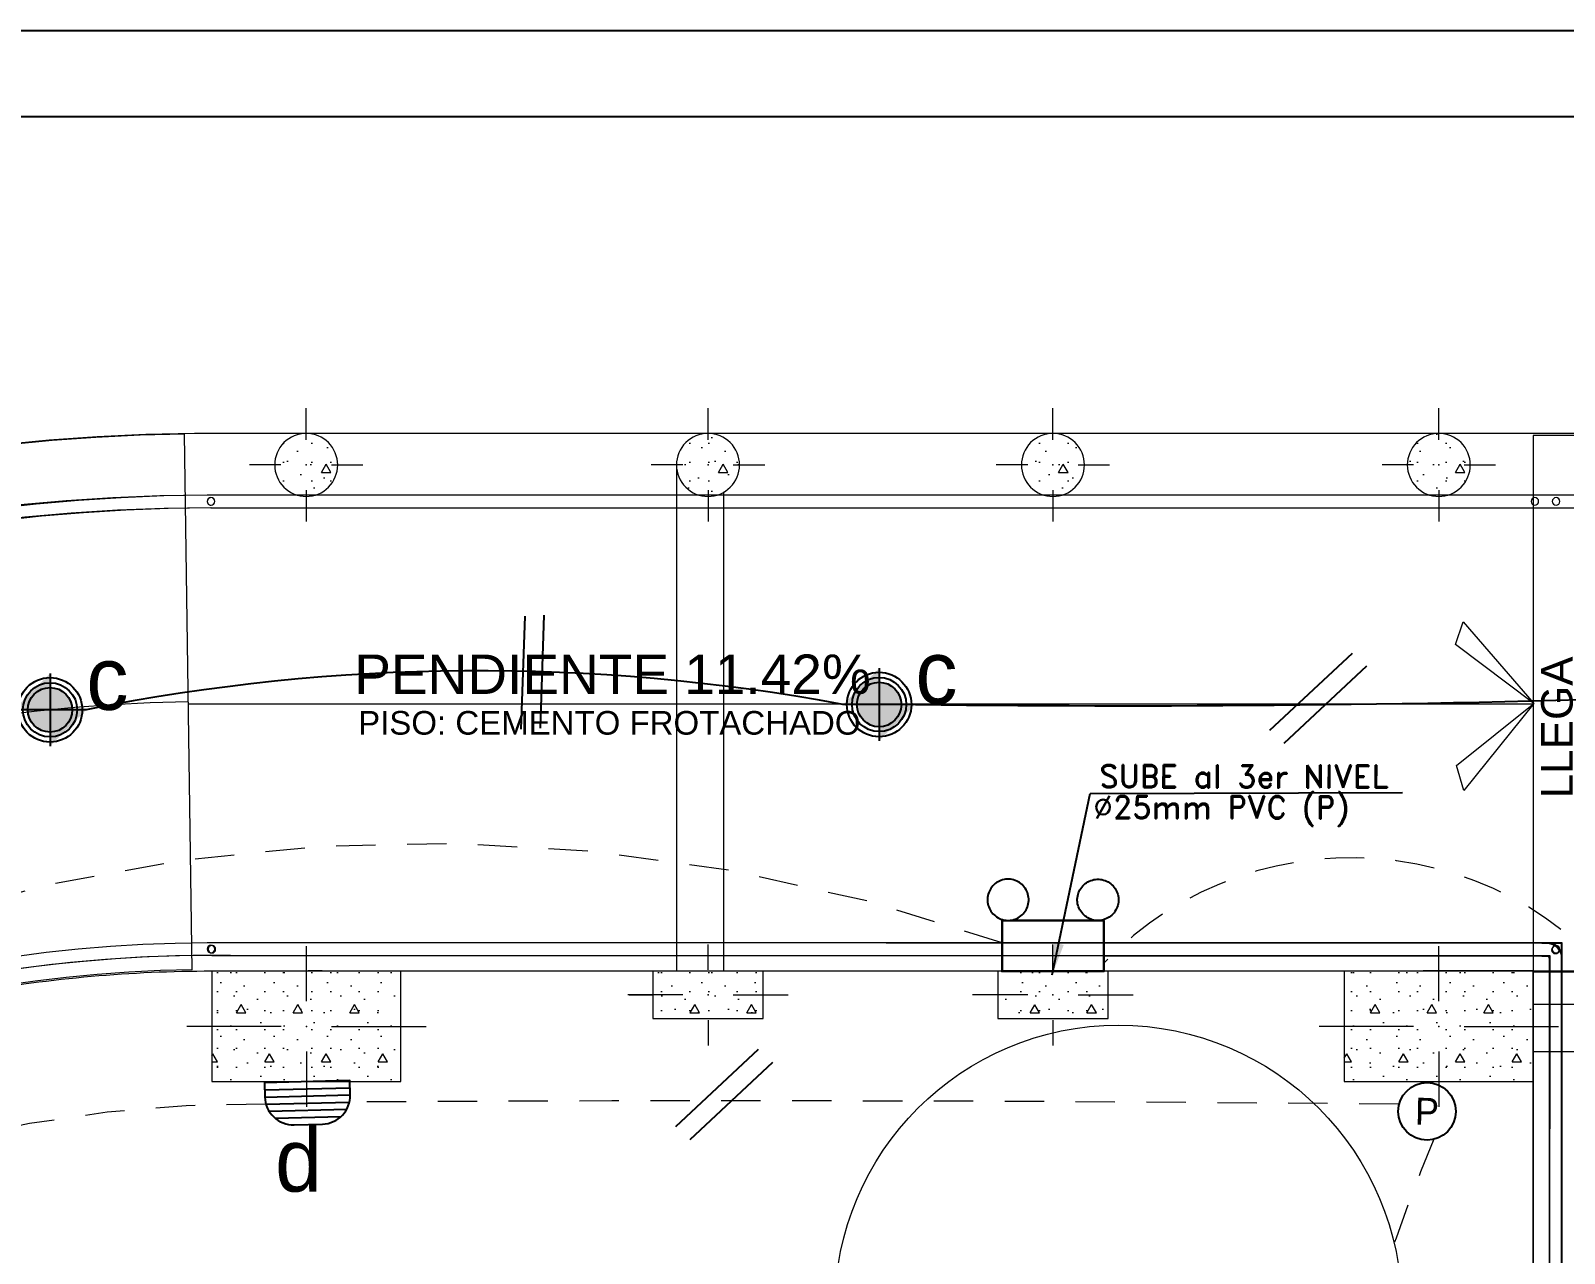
# Model space of a CAD drawing. Header units: feet. Extents: x 2 to 125, y -24 to 91.
# Drawn here: x 97.073 to 101.942, y 87.145 to 91.024 of the extents above; entities that cross this region are included whole.
import ezdxf
from ezdxf.enums import TextEntityAlignment as Align

# ---------------------------------------------------------------- set-up
doc = ezdxf.new("R2010")
doc.units = ezdxf.units.FT
doc.header["$MEASUREMENT"] = 0
doc.set_wipeout_variables(frame=1)
for name, pattern in [('CONTINUA', [0]), ('HIDDEN2', [0.1875, 0.125, -0.0625]), ('Wipeout_Contour', [1, 0, -1])]:
    doc.linetypes.add(name, pattern=pattern)
doc.layers.add('ALUMBRADO', color=1, linetype='Continuous')
doc.layers.add('Structural - Bearing', color=7, linetype='Continuous')
for name, color, linetype, lineweight, true_color in [('Annotation - Text_Pen_No__167', 7, 'Continuous', 13, 0x6a6a6a), ('Drawing & Figure_Pen_No__167', 7, 'Continuous', 13, 0x6a6a6a), ('Interior - Furniture _Pen_No__167', 7, 'Continuous', 13, 0x6a6a6a), ('Structural - Bearing_Pen_No__167', 7, 'Continuous', 13, 0x6a6a6a), ('Structural - Bearing_Pen_No__87', 7, 'Continuous', 20, 0x6a6a6a)]:
    doc.layers.add(name, color=color, linetype=linetype, lineweight=lineweight, true_color=true_color)
for name, color, linetype, lineweight in [('corriente debil', 30, 'Continuous', 15), ('cotas', 7, 'Continuous', 5), ('Cotas varias El', 253, 'Continuous', 13), ('Drawing & Figure_Pen_No__11', 171, 'Continuous', 18), ('Emergencia', 20, 'Continuous', 25), ('Interior - Stair & Railing_Pen_No__122', 9, 'Continuous', 13), ('Structural - Bearing_Pen_No__122', 9, 'Continuous', 13), ('Structural - Bearing_Pen_No__21', 7, 'Continuous', 35), ('TOMACORRIENTE', 5, 'HIDDEN2', 30)]:
    doc.layers.add(name, color=color, linetype=linetype, lineweight=lineweight)
doc.styles.add('01COTAS', font='romans.shx')
doc.styles.add('GENERATED_STYLE_1', font='arial.ttf')
doc.styles.add('GENERATED_STYLE_3', font='romand.shx')
doc.dimstyles.new('DIM-50-PLANTA', dxfattribs={"dimscale": 0.05, "dimtxt": 2, "dimasz": 2, "dimexe": 2, "dimexo": 2, "dimgap": 1, "dimtad": 1, "dimdec": 0, "dimlfac": 1000, "dimdsep": 46, "dimtxsty": '01COTAS', "dimcen": 25, "dimclrd": 9, "dimclre": 9, "dimclrt": 7, "dimadec": 0, "dimazin": 0, "dimtfac": 1, "dimtdec": 0, "dimtmove": 2, "dimatfit": 3, "dimfxl": 1, "dimtolj": 1, "dimtzin": 0, "dimarcsym": 0})
pattern_1 = [(0, (70.36607, 85.72544), (0, 0.3117692), [0.03, -0.15]), (0, (70.45607, 85.88132), (0, 0.3117692), [0.03, -0.15]), (60, (70.36607, 85.72544), (-0.27, 0.1558846), [0.03, -0.15]), (60, (70.54607, 85.72544), (-0.27, 0.1558846), [0.03, -0.15]), (120, (70.39607, 85.72544), (0.27, 0.1558846), [0.03, -0.15]), (120, (70.57607, 85.72544), (0.27, 0.1558846), [0.03, -0.15]), (0, (70.36607, 85.75544), (0, 0.06), [0, -0.06, 0, -0.09]), (45, (70.39607, 85.75544), (-0.04242641, 0.04242641), [0, -0.045, 0, -0.075])]

# ---------------------------------------------------------------- blocks, each defined once
blk = doc.blocks.new('Curved Ramp 23[46]', base_point=(27.2823, -2.0105))
at = {"layer": 'Interior - Furniture _Pen_No__167', "color": 251, "linetype": 'Continuous', "lineweight": 13, "true_color": 0x6a6a6a}
blk.add_line((27.2197, 2.319), (27.1951, 4.0188), dxfattribs=at)
for radius, start, end in [(6.03, 90.82856, 173.00702), (5.18, 90.8286, 172.9291), (4.33, 90.8286, 172.8205)]:
    blk.add_arc((27.2823, -2.0105), radius, start, end, dxfattribs=at)
blk = doc.blocks.new('LED PASILLO')
at = {"layer": 'ALUMBRADO'}
h = blk.add_hatch(color=202, dxfattribs=at)
h.dxf.hatch_style = 1
edge = h.paths.add_edge_path()
edge.add_line((0, 0.1376), (0, -0.1376))
edge.add_line((-0.1376, 0), (0.1376, 0))
edge = h.paths.add_edge_path()
edge.add_line((0, 0), (0, 0.0845))
edge.add_arc((0, 0), 0.0845, 90, 180)
edge.add_line((-0.0845, 0), (0, 0))
edge = h.paths.add_edge_path()
edge.add_line((0.0845, 0), (0, 0))
edge.add_line((0, 0), (0, -0.0845))
edge.add_arc((0, 0), 0.0845, 270, 360)
at = {"layer": 'ALUMBRADO', "color": 202}
for points in [[(0, 0.1376), (0, -0.1376)], [(-0.1376, 0), (0.1376, 0)]]:
    blk.add_lwpolyline(points, dxfattribs=at)
for radius in [0.1222, 0.1028, 0.0845]:
    blk.add_circle((0, 0), radius, dxfattribs=at)
blk = doc.blocks.new('LUM PARED 20 W')
at = {"layer": 'ALUMBRADO', "color": 6}
blk.add_lwpolyline([(-0.05, -0.15), (0.05, -0.15, 0.414214), (0.15, -0.05), (0.15, 0), (-0.15, 0), (-0.15, -0.05, 0.414214)], format="xyb", close=True, dxfattribs=at)
for points in [[(-0.15, -0.025), (0.15, -0.025)], [(-0.15, -0.05), (0.15, -0.05)], [(-0.1468, -0.075), (0.1468, -0.075)], [(-0.1366, -0.1), (0.1366, -0.1)], [(-0.1161, -0.125), (0.1161, -0.125)]]:
    blk.add_lwpolyline(points, dxfattribs=at)
blk = doc.blocks.new('Emergencia')
blk.add_lwpolyline([(0, 0), (0, 0)])
at = {"layer": 'Emergencia', "color": 5, "lineweight": 30}
for points in [[(0.25, -0.25), (0.25, 0), (-0.25, 0), (-0.25, -0.25)], [(-0.25, -0.2221), (-0.25, -0.25), (0.25, -0.25), (0.25, -0.2221)]]:
    blk.add_lwpolyline(points, dxfattribs=at)
at = {"color": 1, "lineweight": 5}
for points in [[(-0.1712, -0.2629), (-0.1644, -0.2671), (-0.158, -0.2718), (-0.152, -0.277), (-0.1463, -0.2826), (-0.1412, -0.2887), (-0.1365, -0.2951), (-0.1324, -0.3019), (-0.1287, -0.309), (-0.1257, -0.3164), (-0.1233, -0.324), (-0.1214, -0.3317), (-0.1202, -0.3396), (-0.1196, -0.3475), (-0.1196, -0.3555), (-0.1202, -0.3634), (-0.1215, -0.3713), (-0.1234, -0.379), (-0.1258, -0.3866), (-0.1289, -0.3939), (-0.1325, -0.401), (-0.1367, -0.4078), (-0.1414, -0.4142), (-0.1466, -0.4203), (-0.1522, -0.4259), (-0.1583, -0.4311), (-0.1647, -0.4357), (-0.1715, -0.4399), (-0.1786, -0.4435), (-0.186, -0.4465), (-0.1936, -0.449), (-0.2013, -0.4508), (-0.2092, -0.452), (-0.2171, -0.4527), (-0.2251, -0.4526), (-0.233, -0.452), (-0.2409, -0.4508), (-0.2486, -0.4489), (-0.2562, -0.4464), (-0.2635, -0.4433), (-0.2706, -0.4397), (-0.2774, -0.4355), (-0.2838, -0.4309), (-0.2899, -0.4257), (-0.2955, -0.42), (-0.3007, -0.414), (-0.3053, -0.4075), (-0.3095, -0.4007), (-0.3131, -0.3936), (-0.3161, -0.3863), (-0.3186, -0.3787), (-0.3204, -0.3709), (-0.3216, -0.3631), (-0.3222, -0.3551), (-0.3222, -0.3472), (-0.3216, -0.3392), (-0.3203, -0.3314), (-0.3185, -0.3236), (-0.316, -0.3161), (-0.3129, -0.3087), (-0.3093, -0.3016), (-0.3051, -0.2948), (-0.3004, -0.2884), (-0.2953, -0.2824), (-0.2896, -0.2767), (-0.2836, -0.2716), (-0.2771, -0.2669), (-0.2703, -0.2628), (-0.2632, -0.2592), (-0.2558, -0.2561), (-0.2483, -0.2537), (-0.2405, -0.2518), (-0.2327, -0.2506), (-0.2247, -0.25), (-0.2168, -0.25), (-0.2088, -0.2506), (-0.201, -0.2519), (-0.1932, -0.2538), (-0.1857, -0.2562), (-0.1783, -0.2593)], [(0.1712, -0.2629), (0.1644, -0.2671), (0.158, -0.2718), (0.152, -0.277), (0.1463, -0.2826), (0.1412, -0.2887), (0.1365, -0.2951), (0.1324, -0.3019), (0.1287, -0.309), (0.1257, -0.3164), (0.1233, -0.324), (0.1214, -0.3317), (0.1202, -0.3396), (0.1196, -0.3475), (0.1196, -0.3555), (0.1202, -0.3634), (0.1215, -0.3713), (0.1234, -0.379), (0.1258, -0.3866), (0.1289, -0.3939), (0.1325, -0.401), (0.1367, -0.4078), (0.1414, -0.4142), (0.1466, -0.4203), (0.1522, -0.4259), (0.1583, -0.4311), (0.1647, -0.4357), (0.1715, -0.4399), (0.1786, -0.4435), (0.186, -0.4465), (0.1936, -0.449), (0.2013, -0.4508), (0.2092, -0.452), (0.2171, -0.4527), (0.2251, -0.4526), (0.233, -0.452), (0.2409, -0.4508), (0.2486, -0.4489), (0.2562, -0.4464), (0.2635, -0.4433), (0.2706, -0.4397), (0.2774, -0.4355), (0.2838, -0.4309), (0.2899, -0.4257), (0.2955, -0.42), (0.3007, -0.414), (0.3053, -0.4075), (0.3095, -0.4007), (0.3131, -0.3936), (0.3161, -0.3863), (0.3186, -0.3787), (0.3204, -0.3709), (0.3216, -0.3631), (0.3222, -0.3551), (0.3222, -0.3472), (0.3216, -0.3392), (0.3203, -0.3314), (0.3185, -0.3236), (0.316, -0.3161), (0.3129, -0.3087), (0.3093, -0.3016), (0.3051, -0.2948), (0.3004, -0.2884), (0.2953, -0.2824), (0.2896, -0.2767), (0.2836, -0.2716), (0.2771, -0.2669), (0.2703, -0.2628), (0.2632, -0.2592), (0.2558, -0.2561), (0.2483, -0.2537), (0.2405, -0.2518), (0.2327, -0.2506), (0.2247, -0.25), (0.2168, -0.25), (0.2088, -0.2506), (0.201, -0.2519), (0.1932, -0.2538), (0.1857, -0.2562), (0.1783, -0.2593)]]:
    blk.add_wipeout(points, dxfattribs=at).dxf.layer = 'Emergencia'
at = {"layer": 'Emergencia', "color": 30, "true_color": 0xf26722}
for points in [[(-0.1712, -0.2629), (-0.1644, -0.2671), (-0.158, -0.2718), (-0.152, -0.277), (-0.1463, -0.2826), (-0.1412, -0.2887), (-0.1365, -0.2951), (-0.1324, -0.3019), (-0.1287, -0.309), (-0.1257, -0.3164), (-0.1233, -0.324), (-0.1214, -0.3317), (-0.1202, -0.3396), (-0.1196, -0.3475), (-0.1196, -0.3555), (-0.1202, -0.3634), (-0.1215, -0.3713), (-0.1234, -0.379), (-0.1258, -0.3866), (-0.1289, -0.3939), (-0.1325, -0.401), (-0.1367, -0.4078), (-0.1414, -0.4142), (-0.1466, -0.4203), (-0.1522, -0.4259), (-0.1583, -0.4311), (-0.1647, -0.4357), (-0.1715, -0.4399), (-0.1786, -0.4435), (-0.186, -0.4465), (-0.1936, -0.449), (-0.2013, -0.4508), (-0.2092, -0.452), (-0.2171, -0.4527), (-0.2251, -0.4526), (-0.233, -0.452), (-0.2409, -0.4508), (-0.2486, -0.4489), (-0.2562, -0.4464), (-0.2635, -0.4433), (-0.2706, -0.4397), (-0.2774, -0.4355), (-0.2838, -0.4309), (-0.2899, -0.4257), (-0.2955, -0.42), (-0.3007, -0.414), (-0.3053, -0.4075), (-0.3095, -0.4007), (-0.3131, -0.3936), (-0.3161, -0.3863), (-0.3186, -0.3787), (-0.3204, -0.3709), (-0.3216, -0.3631), (-0.3222, -0.3551), (-0.3222, -0.3472), (-0.3216, -0.3392), (-0.3203, -0.3314), (-0.3185, -0.3236), (-0.316, -0.3161), (-0.3129, -0.3087), (-0.3093, -0.3016), (-0.3051, -0.2948), (-0.3004, -0.2884), (-0.2953, -0.2824), (-0.2896, -0.2767), (-0.2836, -0.2716), (-0.2771, -0.2669), (-0.2703, -0.2628), (-0.2632, -0.2592), (-0.2558, -0.2561), (-0.2483, -0.2537), (-0.2405, -0.2518), (-0.2327, -0.2506), (-0.2247, -0.25), (-0.2168, -0.25), (-0.2088, -0.2506), (-0.201, -0.2519), (-0.1932, -0.2538), (-0.1857, -0.2562), (-0.1783, -0.2593)], [(0.1712, -0.2629), (0.1644, -0.2671), (0.158, -0.2718), (0.152, -0.277), (0.1463, -0.2826), (0.1412, -0.2887), (0.1365, -0.2951), (0.1324, -0.3019), (0.1287, -0.309), (0.1257, -0.3164), (0.1233, -0.324), (0.1214, -0.3317), (0.1202, -0.3396), (0.1196, -0.3475), (0.1196, -0.3555), (0.1202, -0.3634), (0.1215, -0.3713), (0.1234, -0.379), (0.1258, -0.3866), (0.1289, -0.3939), (0.1325, -0.401), (0.1367, -0.4078), (0.1414, -0.4142), (0.1466, -0.4203), (0.1522, -0.4259), (0.1583, -0.4311), (0.1647, -0.4357), (0.1715, -0.4399), (0.1786, -0.4435), (0.186, -0.4465), (0.1936, -0.449), (0.2013, -0.4508), (0.2092, -0.452), (0.2171, -0.4527), (0.2251, -0.4526), (0.233, -0.452), (0.2409, -0.4508), (0.2486, -0.4489), (0.2562, -0.4464), (0.2635, -0.4433), (0.2706, -0.4397), (0.2774, -0.4355), (0.2838, -0.4309), (0.2899, -0.4257), (0.2955, -0.42), (0.3007, -0.414), (0.3053, -0.4075), (0.3095, -0.4007), (0.3131, -0.3936), (0.3161, -0.3863), (0.3186, -0.3787), (0.3204, -0.3709), (0.3216, -0.3631), (0.3222, -0.3551), (0.3222, -0.3472), (0.3216, -0.3392), (0.3203, -0.3314), (0.3185, -0.3236), (0.316, -0.3161), (0.3129, -0.3087), (0.3093, -0.3016), (0.3051, -0.2948), (0.3004, -0.2884), (0.2953, -0.2824), (0.2896, -0.2767), (0.2836, -0.2716), (0.2771, -0.2669), (0.2703, -0.2628), (0.2632, -0.2592), (0.2558, -0.2561), (0.2483, -0.2537), (0.2405, -0.2518), (0.2327, -0.2506), (0.2247, -0.25), (0.2168, -0.25), (0.2088, -0.2506), (0.201, -0.2519), (0.1932, -0.2538), (0.1857, -0.2562), (0.1783, -0.2593)]]:
    blk.add_lwpolyline(points, close=True, dxfattribs=at)

msp = doc.modelspace()

# ---------------------------------------------------------------- hatches: boundary and pattern name
at = {"layer": 'Interior - Stair & Railing_Pen_No__122', "linetype": 'Continuous', "lineweight": 13}
h = msp.add_hatch(dxfattribs=at)
h.set_pattern_fill('STRUCTURAL_CONCRETE', color=9, style=0, pattern_type=2)
h.set_pattern_definition(pattern_1)
h.paths.add_polyline_path([(97.8478, 89.6465, 0.414214), (97.9478, 89.5465, 0.414214), (98.0478, 89.6465, 0.414214), (97.9478, 89.7465, 0.414214)])
h = msp.add_hatch(dxfattribs=at)
h.set_pattern_fill('STRUCTURAL_CONCRETE', color=9, style=0, pattern_type=2)
h.set_pattern_definition(pattern_1)
h.paths.add_polyline_path([(99.1234, 89.6465, 0.414214), (99.2234, 89.5465, 0.414214), (99.3234, 89.6465, 0.414214), (99.2234, 89.7465, 0.414214)])
h = msp.add_hatch(dxfattribs=at)
h.set_pattern_fill('STRUCTURAL_CONCRETE', color=9, style=0, pattern_type=2)
h.set_pattern_definition(pattern_1)
h.paths.add_polyline_path([(100.2184, 89.6465, 0.414214), (100.3184, 89.5465, 0.414214), (100.4184, 89.6465, 0.414214), (100.3184, 89.7465, 0.414214)])
h = msp.add_hatch(dxfattribs=at)
h.set_pattern_fill('STRUCTURAL_CONCRETE', color=9, style=0, pattern_type=2)
h.set_pattern_definition(pattern_1)
h.paths.add_polyline_path([(101.4434, 89.6465, 0.414214), (101.5434, 89.5465, 0.414214), (101.6434, 89.6465, 0.414214), (101.5434, 89.7465, 0.414214)])

# ---------------------------------------------------------------- linework, layer by layer
for points in [[(74.2943, 67.8022), (105.0601, 67.8022), (105.0601, 91.0242), (74.2943, 91.0242)], [(74.568, 68.0759), (104.7863, 68.0759), (104.7863, 90.7505), (74.568, 90.7505)]]:
    msp.add_lwpolyline(points, close=True)
at = {"layer": 'ALUMBRADO', "color": 114, "lineweight": 25}
for points in [[(98.6303, 88.8077), (98.6427, 89.1664)], [(98.6914, 88.8108), (98.7038, 89.1695)], [(101.0067, 88.8047), (101.269, 89.0497)], [(101.0522, 88.7636), (101.3145, 89.0086)], [(99.1212, 87.5473), (99.3835, 87.7923)], [(99.1666, 87.5062), (99.4289, 87.7512)]]:
    msp.add_lwpolyline(points, dxfattribs=at)
at = {"layer": 'ALUMBRADO', "linetype": 'CONTINUA', "lineweight": 25}
for centre, radius, start, end in [((98.4943, 82.6885), 6.3049, 79.42277, 101.38374), ((100.5402, 143.5758), 54.6934, 269.31019, 272.03726)]:
    msp.add_arc(centre, radius, start, end, dxfattribs=at)
at = {"layer": 'cotas', "color": 251, "linetype": 'Continuous', "lineweight": 13, "true_color": 0x6a6a6a}
msp.add_lwpolyline([(100.1434, 87.9899), (100.4934, 87.9899)], dxfattribs=at)
at = {"layer": 'Cotas varias El'}
for p, q in [((97.708, 88.0905), (101.8703, 88.0878)), ((101.8934, 88.0403), (101.8934, 81.9149)), ((101.8934, 88.0403), (101.8934, 81.9149)), ((101.8934, 88.0403), (101.8934, 81.9149)), ((101.8934, 88.0366), (101.8934, 81.9149)), ((101.8955, 88.0429), (101.8939, 81.5149)), ((101.8955, 88.0429), (101.8939, 81.5149)), ((101.8955, 88.0429), (101.8939, 81.5149)), ((101.8955, 88.0392), (101.8939, 81.5149)), ((101.9334, 81.9149), (101.9334, 88.0403)), ((101.9334, 81.9149), (101.9334, 88.0403)), ((101.9334, 81.9149), (101.9334, 88.0403)), ((101.9334, 81.9149), (101.9334, 88.0366)), ((101.9339, 81.5149), (101.9355, 88.0429)), ((101.9339, 81.5149), (101.9355, 88.0429)), ((101.9339, 81.5149), (101.9355, 88.0429)), ((101.9339, 81.5149), (101.9355, 88.0392))]:
    msp.add_line(p, q, dxfattribs=at)
msp.add_lwpolyline([(103.541, 77.6834), (103.541, 89.7465), (97.5929, 89.7465, 0.990538), (97.5929, 77.6834)], format="xyb", close=True, dxfattribs=at)
for points in [[(101.8434, 88.0378), (103.5434, 88.0378), (103.5434, 89.7399), (101.8434, 89.7399)], [(103.5434, 88.0399), (101.8434, 88.0399), (101.8434, 81.9149), (103.5434, 81.9149)]]:
    msp.add_lwpolyline(points, close=True, dxfattribs=at)
for points in [[(103.3713, 87.9349), (101.8434, 87.9349)], [(101.8434, 87.7849), (103.3813, 87.7849)]]:
    msp.add_lwpolyline(points, dxfattribs=at)
at = {"layer": 'Drawing & Figure_Pen_No__11', "color": 171, "linetype": 'Continuous', "lineweight": 18}
msp.add_lwpolyline([(101.2434, 87.6899), (101.8434, 87.6899), (101.8434, 88.0399), (101.2434, 88.0399)], close=True, dxfattribs=at)
at = {"layer": 'Drawing & Figure_Pen_No__167', "color": 251, "linetype": 'Continuous', "lineweight": 13, "true_color": 0x6a6a6a}
msp.add_line((97.5736, 88.8889), (101.8434, 88.8889), dxfattribs=at)
at = {"layer": 'Interior - Stair & Railing_Pen_No__122', "color": 9, "linetype": 'Continuous', "lineweight": 13}
for p, q in [((97.9478, 89.7265), (97.9478, 89.8265)), ((99.2234, 89.7265), (99.2234, 89.8265)), ((100.3184, 89.7265), (100.3184, 89.8265)), ((101.5434, 89.7265), (101.5434, 89.8265)), ((97.8678, 89.6465), (97.7678, 89.6465)), ((98.0278, 89.6465), (98.1278, 89.6465)), ((99.1434, 89.6465), (99.0434, 89.6465)), ((99.3034, 89.6465), (99.4034, 89.6465)), ((100.2384, 89.6465), (100.1384, 89.6465)), ((100.3984, 89.6465), (100.4984, 89.6465)), ((101.4634, 89.6465), (101.3634, 89.6465)), ((101.6234, 89.6465), (101.7234, 89.6465)), ((97.6455, 89.5506), (97.633, 89.5506)), ((97.633, 89.5506), (97.633, 89.5506)), ((97.6455, 89.5506), (97.633, 89.5506)), ((97.633, 89.5506), (97.633, 89.5506)), ((97.6455, 89.5506), (97.633, 89.5506)), ((97.633, 89.5506), (97.633, 89.5506)), ((97.6455, 89.5506), (97.633, 89.5506)), ((97.633, 89.5506), (97.633, 89.5506)), ((97.6456, 89.5506), (97.6331, 89.5506)), ((97.6331, 89.5506), (97.6331, 89.5506)), ((97.6456, 89.5506), (97.6331, 89.5506)), ((97.6331, 89.5506), (97.6331, 89.5506)), ((97.6456, 89.5506), (97.6331, 89.5506)), ((97.6331, 89.5506), (97.6331, 89.5506)), ((97.6456, 89.5506), (97.6331, 89.5506)), ((97.6331, 89.5506), (97.6331, 89.5506)), ((97.6705, 89.5506), (97.6455, 89.5506)), ((97.6705, 89.5506), (97.6455, 89.5506)), ((97.6705, 89.5506), (97.6455, 89.5506)), ((97.6705, 89.5506), (97.6455, 89.5506)), ((97.6707, 89.5506), (97.6456, 89.5506)), ((97.6707, 89.5506), (97.6456, 89.5506)), ((97.6707, 89.5506), (97.6456, 89.5506)), ((97.6707, 89.5506), (97.6456, 89.5506)), ((97.6955, 89.5506), (97.6705, 89.5506)), ((97.6955, 89.5506), (97.6705, 89.5506)), ((97.6955, 89.5506), (97.6705, 89.5506)), ((97.6955, 89.5506), (97.6705, 89.5506)), ((97.6957, 89.5506), (97.6707, 89.5506)), ((97.6957, 89.5506), (97.6707, 89.5506)), ((97.6957, 89.5506), (97.6707, 89.5506)), ((97.6956, 89.5506), (97.6707, 89.5506)), ((97.708, 89.5506), (97.6955, 89.5506)), ((97.708, 89.5506), (97.6955, 89.5506)), ((97.708, 89.5506), (97.6955, 89.5506)), ((97.708, 89.5506), (97.6955, 89.5506)), ((97.6957, 89.5506), (97.6956, 89.5506)), ((97.7082, 89.5506), (97.6957, 89.5506)), ((97.7082, 89.5506), (97.6957, 89.5506)), ((97.7082, 89.5506), (97.6957, 89.5506)), ((97.7082, 89.5506), (97.6957, 89.5506)), ((101.8358, 89.5506), (97.708, 89.5506)), ((101.8358, 89.5506), (97.708, 89.5506)), ((101.8358, 89.5506), (97.708, 89.5506)), ((101.8331, 89.5506), (97.708, 89.5506)), ((101.8955, 89.5506), (97.7082, 89.5506)), ((101.8955, 89.5506), (97.7082, 89.5506)), ((101.8955, 89.5506), (97.7082, 89.5506)), ((101.8734, 89.5506), (97.7082, 89.5506)), ((97.9478, 89.5665), (97.9478, 89.4665)), ((99.2234, 89.5665), (99.2234, 89.4665)), ((100.3184, 89.5665), (100.3184, 89.4665)), ((101.5434, 89.5665), (101.5434, 89.4665)), ((101.8462, 89.5506), (101.8331, 89.5506)), ((101.8483, 89.5506), (101.8358, 89.5506)), ((101.8483, 89.5506), (101.8358, 89.5506)), ((101.8483, 89.5506), (101.8358, 89.5506)), ((101.8504, 89.5506), (101.8462, 89.5506)), ((101.8733, 89.5506), (101.8483, 89.5506)), ((101.8733, 89.5506), (101.8483, 89.5506)), ((101.8733, 89.5506), (101.8483, 89.5506)), ((101.8722, 89.5506), (101.8504, 89.5506)), ((101.8983, 89.5506), (101.8722, 89.5506)), ((101.8983, 89.5506), (101.8733, 89.5506)), ((101.8983, 89.5506), (101.8733, 89.5506)), ((101.8983, 89.5506), (101.8733, 89.5506)), ((101.8887, 89.5506), (101.8734, 89.5506)), ((101.8913, 89.551), (101.8887, 89.5506)), ((101.9108, 89.5506), (101.8983, 89.5506)), ((101.9108, 89.5506), (101.8983, 89.5506)), ((101.9108, 89.5506), (101.8983, 89.5506)), ((101.9113, 89.5506), (101.8983, 89.5506)), ((103.2768, 89.5506), (101.9108, 89.5506)), ((103.2768, 89.5506), (101.9108, 89.5506)), ((103.2768, 89.5506), (101.9108, 89.5506)), ((103.2768, 89.5506), (101.9113, 89.5506)), ((97.6455, 89.5106), (97.6705, 89.5106)), ((97.6455, 89.5106), (97.6705, 89.5106)), ((97.6455, 89.5106), (97.6705, 89.5106)), ((97.6455, 89.5106), (97.6705, 89.5106)), ((97.6457, 89.5106), (97.6457, 89.5106)), ((97.6457, 89.5106), (97.6707, 89.5106)), ((97.6457, 89.5106), (97.6457, 89.5106)), ((97.6457, 89.5106), (97.6707, 89.5106)), ((97.6457, 89.5106), (97.6457, 89.5106)), ((97.6457, 89.5106), (97.6707, 89.5106)), ((97.6457, 89.5106), (97.6457, 89.5106)), ((97.6457, 89.5106), (97.6707, 89.5106)), ((97.6705, 89.5106), (97.6955, 89.5106)), ((97.6705, 89.5106), (97.6955, 89.5106)), ((97.6705, 89.5106), (97.6955, 89.5106)), ((97.6705, 89.5106), (97.6955, 89.5106)), ((97.6707, 89.5106), (97.6957, 89.5106)), ((97.6707, 89.5106), (97.6957, 89.5106)), ((97.6707, 89.5106), (97.6957, 89.5106)), ((97.6707, 89.5106), (97.6956, 89.5106)), ((97.6955, 89.5106), (97.708, 89.5106)), ((97.6955, 89.5106), (97.708, 89.5106)), ((97.6955, 89.5106), (97.708, 89.5106)), ((97.6955, 89.5106), (97.708, 89.5106)), ((97.6956, 89.5106), (97.6957, 89.5106)), ((97.6957, 89.5106), (97.7082, 89.5106)), ((97.6957, 89.5106), (97.7082, 89.5106)), ((97.6957, 89.5106), (97.7082, 89.5106)), ((97.6957, 89.5106), (97.7082, 89.5106)), ((97.708, 89.5106), (101.8358, 89.5106)), ((97.708, 89.5106), (101.8358, 89.5106)), ((97.708, 89.5106), (101.8358, 89.5106)), ((97.708, 89.5106), (101.8331, 89.5106)), ((97.7082, 89.5106), (101.9025, 89.5106)), ((97.7082, 89.5106), (101.9025, 89.5106)), ((97.7082, 89.5106), (101.9025, 89.5106)), ((97.7082, 89.5106), (101.8734, 89.5106)), ((101.8331, 89.5106), (101.8462, 89.5106)), ((101.8358, 89.5106), (101.8483, 89.5106)), ((101.8358, 89.5106), (101.8483, 89.5106)), ((101.8358, 89.5106), (101.8483, 89.5106)), ((101.8462, 89.5106), (101.8504, 89.5106)), ((101.8483, 89.5106), (101.8733, 89.5106)), ((101.8483, 89.5106), (101.8733, 89.5106)), ((101.8483, 89.5106), (101.8733, 89.5106)), ((101.8504, 89.5106), (101.8722, 89.5106)), ((101.8722, 89.5106), (101.8983, 89.5106)), ((101.8733, 89.5106), (101.8983, 89.5106)), ((101.8733, 89.5106), (101.8983, 89.5106)), ((101.8733, 89.5106), (101.8983, 89.5106)), ((101.8734, 89.5106), (101.89, 89.5106)), ((101.8983, 89.5106), (101.9108, 89.5106)), ((101.8983, 89.5106), (101.9108, 89.5106)), ((101.8983, 89.5106), (101.9108, 89.5106)), ((101.8983, 89.5106), (101.9113, 89.5106)), ((101.9025, 89.5106), (101.9155, 89.5106)), ((101.9025, 89.5106), (101.9155, 89.5106)), ((101.9025, 89.5106), (101.9155, 89.5106)), ((101.9108, 89.5106), (103.2768, 89.5106)), ((101.9108, 89.5106), (103.2768, 89.5106)), ((101.9108, 89.5106), (103.2768, 89.5106)), ((101.9113, 89.5106), (103.2768, 89.5106)), ((101.9155, 89.5106), (101.9355, 89.5106)), ((101.9155, 89.5106), (101.9355, 89.5106)), ((101.9155, 89.5106), (101.9355, 89.5106)), ((97.6455, 88.1305), (97.633, 88.1305)), ((97.633, 88.1305), (97.633, 88.1305)), ((97.6455, 88.1305), (97.633, 88.1305)), ((97.633, 88.1305), (97.633, 88.1305)), ((97.6455, 88.1305), (97.633, 88.1305)), ((97.633, 88.1305), (97.633, 88.1305)), ((97.6455, 88.1305), (97.633, 88.1305)), ((97.633, 88.1305), (97.633, 88.1305)), ((97.6484, 88.1299), (97.6359, 88.1299)), ((97.6359, 88.1299), (97.6359, 88.1299)), ((97.6484, 88.1299), (97.6359, 88.1299)), ((97.6359, 88.1299), (97.6359, 88.1299)), ((97.6484, 88.1299), (97.6359, 88.1299)), ((97.6359, 88.1299), (97.6359, 88.1299)), ((97.6484, 88.1299), (97.6359, 88.1299)), ((97.6359, 88.1299), (97.6359, 88.1299)), ((97.6705, 88.1305), (97.6455, 88.1305)), ((97.6455, 88.1305), (97.6455, 88.1305)), ((97.6705, 88.1305), (97.6455, 88.1305)), ((97.6455, 88.1305), (97.6455, 88.1305)), ((97.6705, 88.1305), (97.6455, 88.1305)), ((97.6455, 88.1305), (97.6455, 88.1305)), ((97.6705, 88.1305), (97.6455, 88.1305)), ((97.6455, 88.1305), (97.6455, 88.1305)), ((97.6734, 88.1299), (97.6484, 88.1299)), ((97.6734, 88.1299), (97.6484, 88.1299)), ((97.6734, 88.1299), (97.6484, 88.1299)), ((97.6734, 88.1299), (97.6484, 88.1299)), ((97.6955, 88.1305), (97.6705, 88.1305)), ((97.6955, 88.1305), (97.6705, 88.1305)), ((97.6955, 88.1305), (97.6705, 88.1305)), ((97.6955, 88.1305), (97.6705, 88.1305)), ((97.6984, 88.1299), (97.6734, 88.1299)), ((97.6984, 88.1299), (97.6734, 88.1299)), ((97.6984, 88.1299), (97.6734, 88.1299)), ((97.6984, 88.1299), (97.6734, 88.1299)), ((97.708, 88.1305), (97.6955, 88.1305)), ((97.708, 88.1305), (97.6955, 88.1305)), ((97.708, 88.1305), (97.6955, 88.1305)), ((97.708, 88.1305), (97.6955, 88.1305)), ((97.7109, 88.1299), (97.6984, 88.1299)), ((97.7109, 88.1299), (97.6984, 88.1299)), ((97.7109, 88.1299), (97.6984, 88.1299)), ((97.7109, 88.1299), (97.6984, 88.1299)), ((101.8999, 88.1278), (97.708, 88.1305)), ((101.8999, 88.1278), (97.708, 88.1305)), ((101.8999, 88.1278), (97.708, 88.1305)), ((101.8703, 88.1278), (97.708, 88.1305)), ((101.9021, 88.1299), (97.7109, 88.1299)), ((101.9021, 88.1299), (97.7109, 88.1299)), ((101.9021, 88.1299), (97.7109, 88.1299)), ((101.8726, 88.1299), (97.7109, 88.1299)), ((101.8875, 88.1278), (101.8703, 88.1278)), ((101.8897, 88.1299), (101.8726, 88.1299)), ((101.8888, 88.1278), (101.8875, 88.1278)), ((101.8994, 88.1264), (101.8888, 88.1278)), ((101.891, 88.1299), (101.8897, 88.1299)), ((101.9015, 88.1285), (101.891, 88.1299)), ((101.9104, 88.1218), (101.8994, 88.1264)), ((101.9134, 88.1278), (101.8999, 88.1278)), ((101.9134, 88.1278), (101.8999, 88.1278)), ((101.9134, 88.1278), (101.8999, 88.1278)), ((101.9126, 88.124), (101.9015, 88.1285)), ((101.9155, 88.1299), (101.9021, 88.1299)), ((101.9155, 88.1299), (101.9021, 88.1299)), ((101.9155, 88.1299), (101.9021, 88.1299)), ((101.9221, 88.1168), (101.9126, 88.124)), ((101.9334, 88.1278), (101.9134, 88.1278)), ((101.9334, 88.1278), (101.9134, 88.1278)), ((101.9334, 88.1278), (101.9134, 88.1278)), ((101.9355, 88.1299), (101.9155, 88.1299)), ((101.9355, 88.1299), (101.9155, 88.1299)), ((101.9355, 88.1299), (101.9155, 88.1299)), ((101.9334, 88.0808), (101.9334, 88.1278)), ((101.9334, 88.0808), (101.9334, 88.1278)), ((101.9334, 88.0808), (101.9334, 88.1278)), ((101.9355, 88.0831), (101.9355, 88.1299)), ((101.9355, 88.0831), (101.9355, 88.1299)), ((101.9355, 88.0831), (101.9355, 88.1299)), ((97.6455, 88.0905), (97.6455, 88.0905)), ((97.6455, 88.0905), (97.6705, 88.0905)), ((97.6455, 88.0905), (97.6455, 88.0905)), ((97.6455, 88.0905), (97.6705, 88.0905)), ((97.6455, 88.0905), (97.6455, 88.0905)), ((97.6455, 88.0905), (97.6705, 88.0905)), ((97.6455, 88.0905), (97.6455, 88.0905)), ((97.6455, 88.0905), (97.6705, 88.0905)), ((97.6484, 88.0899), (97.6734, 88.0899)), ((97.6484, 88.0899), (97.6734, 88.0899)), ((97.6484, 88.0899), (97.6734, 88.0899)), ((97.6484, 88.0899), (97.6734, 88.0899)), ((97.6705, 88.0905), (97.6955, 88.0905)), ((97.6705, 88.0905), (97.6955, 88.0905)), ((97.6705, 88.0905), (97.6955, 88.0905)), ((97.6705, 88.0905), (97.6955, 88.0905)), ((97.6734, 88.0899), (97.6984, 88.0899)), ((97.6734, 88.0899), (97.6984, 88.0899)), ((97.6734, 88.0899), (97.6984, 88.0899)), ((97.6734, 88.0899), (97.6984, 88.0899)), ((97.6955, 88.0905), (97.708, 88.0905)), ((97.6955, 88.0905), (97.708, 88.0905)), ((97.6955, 88.0905), (97.708, 88.0905)), ((97.6955, 88.0905), (97.708, 88.0905)), ((97.6984, 88.0899), (97.7109, 88.0899)), ((97.6984, 88.0899), (97.7109, 88.0899)), ((97.6984, 88.0899), (97.7109, 88.0899)), ((97.6984, 88.0899), (97.7109, 88.0899)), ((97.708, 88.0905), (101.8934, 88.0878)), ((97.708, 88.0905), (101.8934, 88.0878)), ((97.708, 88.0905), (101.8934, 88.0878)), ((97.7109, 88.0899), (101.8955, 88.0899)), ((97.7109, 88.0899), (101.8955, 88.0899)), ((97.7109, 88.0899), (101.8955, 88.0899)), ((97.7109, 88.0899), (101.8726, 88.0899)), ((101.8703, 88.0878), (101.8862, 88.0878)), ((101.8726, 88.0899), (101.8884, 88.0899)), ((101.8862, 88.0878), (101.889, 88.0874)), ((101.8884, 88.0899), (101.8911, 88.0896)), ((101.889, 88.0874), (101.8904, 88.0868)), ((101.8904, 88.0868), (101.8916, 88.0859)), ((101.8911, 88.0896), (101.8925, 88.089)), ((101.8916, 88.0859), (101.8921, 88.0853)), ((101.8921, 88.0853), (101.8925, 88.0847)), ((101.8925, 88.089), (101.8937, 88.0881)), ((101.8925, 88.0847), (101.893, 88.0835)), ((101.893, 88.0835), (101.8934, 88.0809)), ((101.8934, 88.0878), (101.8934, 88.0808)), ((101.8934, 88.0878), (101.8934, 88.0808)), ((101.8934, 88.0878), (101.8934, 88.0808)), ((101.8934, 88.0809), (101.8934, 88.0617)), ((101.8934, 88.0808), (101.8934, 88.0617)), ((101.8934, 88.0808), (101.8934, 88.0617)), ((101.8934, 88.0808), (101.8934, 88.0617)), ((101.8937, 88.0881), (101.8941, 88.0876)), ((101.8941, 88.0876), (101.8946, 88.0869)), ((101.8946, 88.0869), (101.8951, 88.0857)), ((101.8951, 88.0857), (101.8955, 88.0831)), ((101.8955, 88.0899), (101.8955, 88.0831)), ((101.8955, 88.0899), (101.8955, 88.0831)), ((101.8955, 88.0899), (101.8955, 88.0831)), ((101.8955, 88.0831), (101.8955, 88.0635)), ((101.8955, 88.0831), (101.8955, 88.0635)), ((101.8955, 88.0831), (101.8955, 88.0635)), ((101.8955, 88.0831), (101.8955, 88.0635)), ((101.9199, 88.1146), (101.9104, 88.1218)), ((101.9273, 88.1052), (101.9199, 88.1146)), ((101.9294, 88.1073), (101.9221, 88.1168)), ((101.932, 88.0941), (101.9273, 88.1052)), ((101.9341, 88.0963), (101.9294, 88.1073)), ((101.9324, 88.0907), (101.932, 88.0941)), ((101.9334, 88.0836), (101.9324, 88.0907)), ((101.9334, 88.0617), (101.9334, 88.0836)), ((101.9334, 88.0617), (101.9334, 88.0808)), ((101.9334, 88.0617), (101.9334, 88.0808)), ((101.9334, 88.0617), (101.9334, 88.0808)), ((101.9345, 88.093), (101.9341, 88.0963)), ((101.9355, 88.0858), (101.9345, 88.093)), ((101.9355, 88.0635), (101.9355, 88.0858)), ((101.9355, 88.0635), (101.9355, 88.0831)), ((101.9355, 88.0635), (101.9355, 88.0831)), ((101.9355, 88.0635), (101.9355, 88.0831)), ((101.4934, 88.0399), (97.9984, 88.0399)), ((101.8434, 88.0399), (101.8434, 81.5149)), ((101.8934, 88.0617), (101.8934, 88.0538)), ((101.8934, 88.0617), (101.8934, 88.0538)), ((101.8934, 88.0617), (101.8934, 88.0538)), ((101.8934, 88.0617), (101.8934, 88.0538)), ((101.8934, 88.0538), (101.8934, 88.0403)), ((101.8934, 88.0538), (101.8934, 88.0403)), ((101.8934, 88.0538), (101.8934, 88.0403)), ((101.8934, 88.0538), (101.8934, 88.0366)), ((101.8955, 88.0635), (101.8955, 88.0563)), ((101.8955, 88.0635), (101.8955, 88.0563)), ((101.8955, 88.0635), (101.8955, 88.0563)), ((101.8955, 88.0635), (101.8955, 88.0563)), ((101.8955, 88.0563), (101.8955, 88.0429)), ((101.8955, 88.0563), (101.8955, 88.0429)), ((101.8955, 88.0563), (101.8955, 88.0429)), ((101.8955, 88.0563), (101.8955, 88.0392)), ((101.9334, 88.0538), (101.9334, 88.0617)), ((101.9334, 88.0538), (101.9334, 88.0617)), ((101.9334, 88.0538), (101.9334, 88.0617)), ((101.9334, 88.0538), (101.9334, 88.0617)), ((101.9334, 88.0403), (101.9334, 88.0538)), ((101.9334, 88.0403), (101.9334, 88.0538)), ((101.9334, 88.0403), (101.9334, 88.0538)), ((101.9334, 88.0366), (101.9334, 88.0538)), ((101.9355, 88.0563), (101.9355, 88.0635)), ((101.9355, 88.0563), (101.9355, 88.0635)), ((101.9355, 88.0563), (101.9355, 88.0635)), ((101.9355, 88.0563), (101.9355, 88.0635)), ((101.9355, 88.0429), (101.9355, 88.0563)), ((101.9355, 88.0429), (101.9355, 88.0563)), ((101.9355, 88.0429), (101.9355, 88.0563)), ((101.9355, 88.0392), (101.9355, 88.0563))]:
    msp.add_line(p, q, dxfattribs=at)
for points in [[(97.8478, 89.6465, 0.414214), (97.9478, 89.5465, 0.414214), (98.0478, 89.6465, 0.414214), (97.9478, 89.7465, 0.414214)], [(99.1234, 89.6465, 0.414214), (99.2234, 89.5465, 0.414214), (99.3234, 89.6465, 0.414214), (99.2234, 89.7465, 0.414214)], [(100.2184, 89.6465, 0.414214), (100.3184, 89.5465, 0.414214), (100.4184, 89.6465, 0.414214), (100.3184, 89.7465, 0.414214)], [(101.4434, 89.6465, 0.414214), (101.5434, 89.5465, 0.414214), (101.6434, 89.6465, 0.414214), (101.5434, 89.7465, 0.414214)], [(97.6455, 89.5186, 1), (97.6455, 89.5426, 1)], [(97.6457, 89.5186, 1), (97.6456, 89.5426, 1)], [(101.8483, 89.5186, 1), (101.8483, 89.5426, 1)], [(101.9155, 89.5186, 1), (101.9155, 89.5426, 1)], [(97.6455, 88.0985, 1), (97.6455, 88.1225, 1)], [(97.6484, 88.0979, 1), (97.6484, 88.1219, 1)], [(101.9134, 88.0958, 1), (101.9134, 88.1198, 1)], [(101.9155, 88.0979, 1), (101.9155, 88.1219, 1)]]:
    msp.add_lwpolyline(points, format="xyb", close=True, dxfattribs=at)
for points in [[(99.1234, 89.6465), (99.1232, 88.0403)], [(99.2732, 88.0403), (99.2734, 89.5611)], [(99.0484, 88.0399), (98.2484, 88.0399)], [(99.1232, 88.0403), (99.2732, 88.0403)], [(100.1434, 88.0399), (99.3984, 88.0399)], [(99.0484, 87.9899), (99.3984, 87.9899)]]:
    msp.add_lwpolyline(points, dxfattribs=at)
for centre, radius, start, end in [((97.6461, 83.7191), 5.8315, 90.12888, 269.40029), ((97.6461, 83.7191), 5.8315, 90.12888, 269.40029), ((97.6461, 83.7191), 5.8315, 90.12888, 269.40029), ((97.6461, 83.7191), 5.8315, 90.12888, 269.40029), ((97.6461, 83.7191), 5.7915, 90.0061, 269.52272), ((97.6461, 83.7191), 5.7915, 90.0061, 269.52272), ((97.6461, 83.7191), 5.7915, 90.0061, 269.52272), ((97.6461, 83.7191), 5.7915, 90.0061, 269.52272), ((97.6461, 83.7149), 4.415, 90.132, 172.8077), ((97.6461, 83.7149), 4.415, 90.132, 172.8077), ((97.6461, 83.7149), 4.415, 90.132, 172.8077), ((97.6461, 83.7149), 4.415, 90.132, 172.8077), ((97.6485, 83.7152), 4.3753, 90.0395, 269.3377), ((97.6485, 83.7152), 4.3753, 90.0395, 269.3377), ((97.6485, 83.7152), 4.3753, 90.0395, 269.3377), ((97.6485, 83.7152), 4.3753, 90.0395, 269.3377), ((97.6461, 83.7149), 4.375, 89.97, 172.4947), ((97.6461, 83.7149), 4.375, 89.97, 172.4947), ((97.6461, 83.7149), 4.375, 89.97, 172.4947), ((97.6461, 83.7149), 4.375, 89.97, 172.4947)]:
    msp.add_arc(centre, radius, start, end, dxfattribs=at)
for p in [(97.9478, 89.6465), (99.2234, 89.6465), (100.3184, 89.6465), (101.5434, 89.6465)]:
    msp.add_point(p, dxfattribs=at)
at = {"layer": 'Structural - Bearing_Pen_No__167', "color": 251, "linetype": 'Continuous', "lineweight": 13, "true_color": 0x6a6a6a}
for p, q in [((101.5968, 89.0762), (101.6212, 89.1482)), ((101.6212, 89.1482), (101.8455, 88.8899)), ((101.8455, 88.8899), (101.5968, 89.0762)), ((101.6, 88.6923), (101.8455, 88.8899)), ((101.8455, 88.8899), (101.6227, 88.6139)), ((101.6227, 88.6139), (101.6, 88.6923))]:
    msp.add_line(p, q, dxfattribs=at)
at = {"layer": 'Structural - Bearing_Pen_No__21', "color": 7, "linetype": 'Continuous', "lineweight": 35}
for p, q in [((97.9546, 88.0399), (97.9984, 88.0399)), ((101.4934, 88.0399), (101.8434, 88.0399))]:
    msp.add_line(p, q, dxfattribs=at)
at = {"layer": 'Structural - Bearing_Pen_No__87', "color": 251, "linetype": 'Continuous', "lineweight": 20, "true_color": 0x6a6a6a}
for points in [[(101.2434, 88.0399), (100.4934, 88.0399)], [(101.8434, 85.9149), (101.8434, 87.6899)]]:
    msp.add_lwpolyline(points, dxfattribs=at)
msp.add_arc((97.6484, 83.7149), 4.325, 90, 100.16, dxfattribs=at)
at = {"layer": 'TOMACORRIENTE', "color": 10, "lineweight": 20}
for centre, radius, start, end in [((97.7775, 83.5488), 4.0698, 89.4005, 145.5056), ((99.2978, -117.7325), 205.3612, 89.409209, 90.33829), ((106.6953, 85.3429), 5.6021, 157.2778, 175.5778)]:
    msp.add_arc(centre, radius, start, end, dxfattribs=at)

# ---------------------------------------------------------------- block references
at = {"layer": 'Interior - Stair & Railing_Pen_No__122', "color": 9, "linetype": 'Continuous', "lineweight": 13}
msp.add_blockref('Curved Ramp 23[46]', (97.6484, 83.7149), dxfattribs=at)
at = {"layer": 'TOMACORRIENTE', "xscale": 0.8365500000000002, "yscale": 0.8365500000000002, "zscale": 0.8365500000000002, "rotation": 270}
for p in [(99.7667, 88.8863), (97.1347, 88.8694)]:
    msp.add_blockref('LED PASILLO', p, dxfattribs=at)

# ---------------------------------------------------------------- texts
at = {"color": 7}
msp.add_attdef('P', text='P', height=0.0855, rotation=358.9657, dxfattribs=at).set_placement((101.506, 87.5954), align=Align.MIDDLE_CENTER)
at = {"layer": 'ALUMBRADO', "color": 102, "lineweight": 25}
for s, p in [('c', (97.2498, 88.8694)), ('c', (99.8817, 88.8889)), ('d', (97.849, 87.3408))]:
    msp.add_text(s, height=0.2, dxfattribs=at).set_placement(p)
at = {"layer": 'Annotation - Text_Pen_No__167', "color": 251, "linetype": 'Continuous', "lineweight": 13, "true_color": 0x6a6a6a, "attachment_point": 2, "style": 'GENERATED_STYLE_1'}
for s, insert, char_height in [('\\A1;PENDIENTE 11.42%', (98.9203, 89.0449), 0.125), ('\\A1;PISO: CEMENTO FROTACHADO', (98.9101, 88.8657), 0.075)]:
    msp.add_mtext(s, dxfattribs=dict(at, insert=insert, char_height=char_height))
at = {"layer": 'Annotation - Text_Pen_No__167', "color": 251, "linetype": 'Continuous', "lineweight": 13, "true_color": 0x6a6a6a, "insert": (101.8683, 88.8136), "char_height": 0.1, "attachment_point": 2, "rotation": 90, "style": 'GENERATED_STYLE_1'}
msp.add_mtext('\\A1;LLEGA', dxfattribs=at)
at = {"layer": 'corriente debil', "style": 'GENERATED_STYLE_3'}
for s, p in [('SUBE al 3er NIVEL', (100.4651, 88.6227)), ('Ø25mm PVC (P)', (100.4467, 88.5249))]:
    msp.add_text(s, height=0.072036, rotation=359.9206, dxfattribs=at).set_placement(p)

# ---------------------------------------------------------------- next in the draw order: wipeouts: each hides what was drawn before it
at = {"color": 9, "linetype": 'Continuous', "lineweight": 13}
msp.add_wipeout([(99.0484, 87.8899), (99.3984, 87.8899), (99.3984, 88.0399), (99.0484, 88.0399)], dxfattribs=at).dxf.layer = 'Interior - Stair & Railing_Pen_No__122'
at = {"color": 254, "linetype": 'Wipeout_Contour', "lineweight": 0, "ltscale": 110.67837}
msp.add_wipeout([(97.6484, 87.6899), (98.2484, 87.6899), (98.2484, 88.0399), (97.6484, 88.0399)], dxfattribs=at).dxf.layer = 'Structural - Bearing'
at = {"color": 254, "linetype": 'Wipeout_Contour', "lineweight": 0, "ltscale": 120.1595}
msp.add_wipeout([(100.1434, 87.8899), (100.4934, 87.8899), (100.4934, 88.0399), (100.1434, 88.0399)], dxfattribs=at).dxf.layer = 'Structural - Bearing'
at = {"color": 254, "linetype": 'Wipeout_Contour', "lineweight": 0, "ltscale": 125.018484}
msp.add_wipeout([(101.2434, 87.6899), (101.8434, 87.6899), (101.8434, 88.0399), (101.2434, 88.0399)], dxfattribs=at).dxf.layer = 'Structural - Bearing'

# ---------------------------------------------------------------- next in the draw order: hatches: boundary and pattern name
at = {"layer": 'Interior - Stair & Railing_Pen_No__122', "linetype": 'Continuous', "lineweight": 13}
h = msp.add_hatch(dxfattribs=at)
h.set_pattern_fill('STRUCTURAL_CONCRETE', color=9, style=0, pattern_type=2)
h.set_pattern_definition(pattern_1)
h.paths.add_polyline_path([(99.0484, 87.8899), (99.3984, 87.8899), (99.3984, 88.0399), (99.0484, 88.0399)])
at = {"layer": 'Structural - Bearing_Pen_No__122', "linetype": 'Continuous', "lineweight": 13}
h = msp.add_hatch(dxfattribs=at)
h.set_pattern_fill('STRUCTURAL_CONCRETE', color=9, style=0, pattern_type=2)
h.set_pattern_definition(pattern_1)
h.paths.add_polyline_path([(97.6484, 87.6899), (98.2484, 87.6899), (98.2484, 88.0399), (97.6484, 88.0399)])
h = msp.add_hatch(dxfattribs=at)
h.set_pattern_fill('STRUCTURAL_CONCRETE', color=9, style=0, pattern_type=2)
h.set_pattern_definition(pattern_1)
h.paths.add_polyline_path([(100.1434, 87.8899), (100.4934, 87.8899), (100.4934, 88.0399), (100.1434, 88.0399)])
h = msp.add_hatch(dxfattribs=at)
h.set_pattern_fill('STRUCTURAL_CONCRETE', color=9, style=0, pattern_type=2)
h.set_pattern_definition(pattern_1)
h.paths.add_polyline_path([(101.2434, 87.6899), (101.8434, 87.6899), (101.8434, 88.0399), (101.2434, 88.0399)])

# ---------------------------------------------------------------- next in the draw order: linework, layer by layer
at = {"color": 7, "ltscale": 0.0005}
msp.add_circle((101.506, 87.5954), 0.0913, dxfattribs=at)
at = {"layer": 'Cotas varias El'}
for radius, start, end in [(5.9054, 90.38201, 171.90269), (5.8654, 90.26116, 171.66378)]:
    msp.add_arc((97.6724, 83.6453), radius, start, end, dxfattribs=at)
at = {"layer": 'Interior - Stair & Railing_Pen_No__122', "color": 9, "linetype": 'Continuous', "lineweight": 13}
for p, q in [((99.2234, 88.0449), (99.2234, 88.1249)), ((99.1434, 87.9649), (98.9684, 87.9649)), ((98.9734, 87.9649), (99.0484, 87.9649)), ((99.3034, 87.9649), (99.4784, 87.9649)), ((99.2234, 87.8849), (99.2234, 87.8049))]:
    msp.add_line(p, q, dxfattribs=at)
for points in [[(97.6484, 87.6899), (98.2484, 87.6899), (98.2484, 88.0399), (97.6484, 88.0399)], [(99.0484, 87.8899), (99.3984, 87.8899), (99.3984, 88.0399), (99.0484, 88.0399)], [(100.1434, 87.8899), (100.4934, 87.8899), (100.4934, 88.0399), (100.1434, 88.0399)], [(101.2434, 87.6899), (101.8434, 87.6899), (101.8434, 88.0399), (101.2434, 88.0399)]]:
    msp.add_lwpolyline(points, close=True, dxfattribs=at)
msp.add_circle((100.5261, 86.969), 0.9, dxfattribs=at)
for radius, start, end in [(5.9054, 90.38199, 171.90269), (5.9054, 90.38199, 171.90269), (5.9054, 90.38199, 171.90269), (5.8654, 90.26116, 171.66378), (5.8654, 90.26116, 171.66378), (5.8654, 90.26116, 171.66378)]:
    msp.add_arc((97.6724, 83.6453), radius, start, end, dxfattribs=at)
msp.add_point((99.2234, 87.9649), dxfattribs=at)
at = {"layer": 'Structural - Bearing_Pen_No__167', "color": 251, "linetype": 'Continuous', "lineweight": 13, "true_color": 0x6a6a6a}
for p, q in [((100.3184, 88.0449), (100.3184, 88.1249)), ((97.9484, 87.9449), (97.9484, 88.1199)), ((101.5434, 87.9449), (101.5434, 88.1199)), ((100.2384, 87.9649), (100.0634, 87.9649)), ((100.3984, 87.9649), (100.5734, 87.9649)), ((100.3184, 87.8849), (100.3184, 87.8049)), ((97.8684, 87.8649), (97.5684, 87.8649)), ((98.0284, 87.8649), (98.3284, 87.8649)), ((101.4634, 87.8649), (101.1634, 87.8649)), ((101.6234, 87.8649), (101.9234, 87.8649)), ((97.9484, 87.7849), (97.9484, 87.6099)), ((101.5434, 87.7849), (101.5434, 87.6099))]:
    msp.add_line(p, q, dxfattribs=at)
for p in [(100.3184, 87.9649), (97.9484, 87.8649), (101.5434, 87.8649)]:
    msp.add_point(p, dxfattribs=at)

# ---------------------------------------------------------------- next in the draw order: block references
at = {"layer": 'ALUMBRADO', "xscale": 0.903474, "yscale": 0.903474, "zscale": 0.903474, "rotation": 1.445963707612212}
msp.add_blockref('LUM PARED 20 W', (97.9509, 87.6895), dxfattribs=at)

# ---------------------------------------------------------------- next in the draw order: block references
at = {"layer": 'Emergencia', "lineweight": 25, "xscale": 0.6452139160277665, "yscale": 0.6452139160277665, "zscale": 0.6452139160277665, "rotation": 179.951892214818}
msp.add_blockref('Emergencia', (100.3184, 88.0399), dxfattribs=at)

# ---------------------------------------------------------------- next in the draw order: linework, layer by layer
at = {"layer": 'TOMACORRIENTE', "color": 10, "lineweight": 20}
for centre, radius, start, end in [((98.3246, 82.9683), 5.4773, 70.4529, 143.6017), ((101.2651, 87.3101), 1.09, 28.6826, 136.0992)]:
    msp.add_arc(centre, radius, start, end, dxfattribs=at)

# ---------------------------------------------------------------- next in the draw order: leaders
msp.add_leader([(100.3161, 88.0291), (100.4369, 88.6044), (101.4285, 88.6071)], dimstyle='DIM-50-PLANTA', override={"dimgap": 1, "dimtad": 0})

doc.saveas('drawing.dxf')
